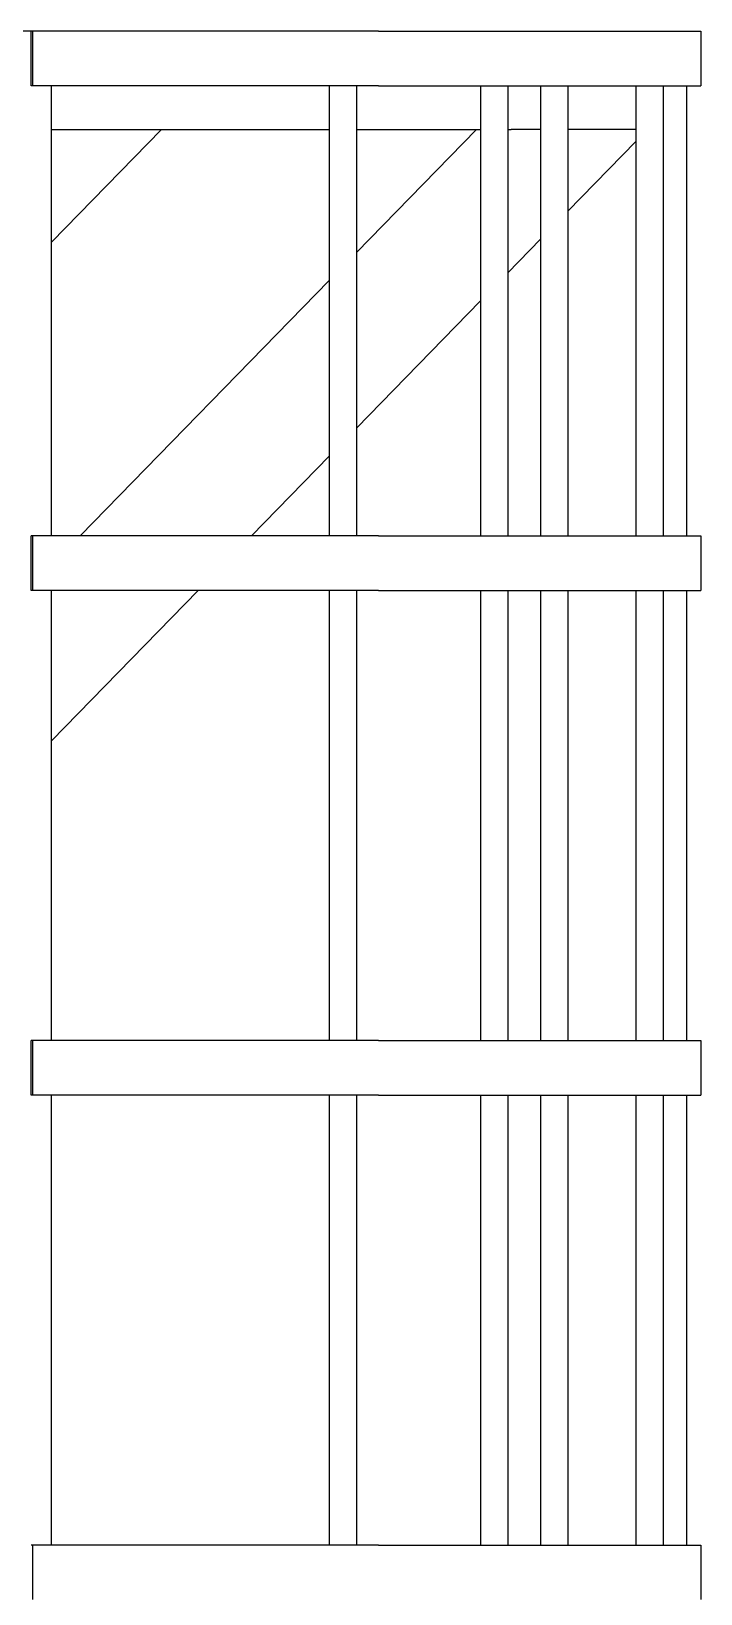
# Model space of a CAD drawing. Header units: millimetres. Extents: x -4172 to 126100, y -2 to 142133.
# Drawn here: x 113960 to 114573, y 45265 to 46698 of the extents above; entities that cross this region are included whole.
import ezdxf

# ---------------------------------------------------------------- set-up
doc = ezdxf.new("R2010")
doc.units = ezdxf.units.MM
doc.header["$LTSCALE"] = 100
doc.layers.add('Visible', color=7, linetype='Continuous', lineweight=25)

msp = doc.modelspace()

# ---------------------------------------------------------------- linework, layer by layer
at = {"layer": 'Visible'}
for p, q in [((113959.92, 46697.58), (113930.57, 46697.58)), ((113961.03, 46697.58), (113959.92, 46697.58)), ((113959.92, 46647.58), (113959.92, 46697.58)), ((113961.03, 46697.58), (113961.03, 46647.58)), ((114278.21, 46697.58), (113961.03, 46697.58)), ((114278.21, 46697.58), (114573.44, 46697.58)), ((114573.44, 46697.58), (114573.44, 46647.58)), ((113961.03, 46647.58), (113959.92, 46647.58)), ((114278.21, 46647.58), (113961.03, 46647.58)), ((113978.57, 46235.08), (113978.57, 46647.58)), ((114232.9, 46647.58), (114232.9, 46235.08)), ((114257.9, 46647.58), (114257.9, 46235.08)), ((114278.21, 46647.58), (114573.44, 46647.58)), ((114371.67, 46647.58), (114371.67, 46235.08)), ((114396.67, 46647.58), (114396.67, 46235.08)), ((114426.61, 46647.58), (114426.61, 46235.08)), ((114451.61, 46647.58), (114451.61, 46235.08)), ((114514.07, 46647.58), (114514.07, 46235.08)), ((114539.07, 46647.58), (114539.07, 46235.08)), ((114560.31, 46647.58), (114560.31, 46235.08)), ((113978.57, 46607.58), (114232.9, 46607.58)), ((113978.57, 46504.27), (114079.28, 46607.58)), ((114257.9, 46607.58), (114371.67, 46607.58)), ((114257.9, 46494.75), (114367.89, 46607.58)), ((114396.67, 46607.58), (114399.56, 46607.58)), ((114426.61, 46607.58), (114399.56, 46607.58)), ((114514.07, 46607.58), (114451.61, 46607.58)), ((114451.61, 46532.55), (114514.07, 46596.62)), ((114396.67, 46476.19), (114426.61, 46506.9)), ((114004.75, 46235.08), (114232.9, 46469.11)), ((114257.9, 46333.84), (114371.67, 46450.55)), ((114161.61, 46235.08), (114232.9, 46308.2)), ((113961.03, 46235.08), (113959.92, 46235.08)), ((113959.92, 46185.08), (113959.92, 46235.08)), ((113961.03, 46235.08), (113961.03, 46185.08)), ((114278.21, 46235.08), (113961.03, 46235.08)), ((114278.21, 46235.08), (114573.44, 46235.08)), ((114573.44, 46235.08), (114573.44, 46185.08)), ((113961.03, 46185.08), (113959.92, 46185.08)), ((114278.21, 46185.08), (113961.03, 46185.08)), ((113978.57, 45772.58), (113978.57, 46185.08)), ((113978.57, 46047.32), (114112.87, 46185.08)), ((114232.9, 46185.08), (114232.9, 45772.58)), ((114257.9, 46185.08), (114257.9, 45772.58)), ((114278.21, 46185.08), (114573.44, 46185.08)), ((114371.67, 46185.08), (114371.67, 45772.58)), ((114396.67, 46185.08), (114396.67, 45772.58)), ((114426.61, 46185.08), (114426.61, 45772.58)), ((114451.61, 46185.08), (114451.61, 45772.58)), ((114514.07, 46185.08), (114514.07, 45772.58)), ((114539.07, 46185.08), (114539.07, 45772.58)), ((114560.31, 46185.08), (114560.31, 45772.58)), ((113961.03, 45772.58), (113959.92, 45772.58)), ((113959.92, 45722.58), (113959.92, 45772.58)), ((113961.03, 45772.58), (113961.03, 45722.58)), ((114278.21, 45772.58), (113961.03, 45772.58)), ((114278.21, 45772.58), (114573.44, 45772.58)), ((114573.44, 45772.58), (114573.44, 45722.58)), ((113961.03, 45722.58), (113959.92, 45722.58)), ((114278.21, 45722.58), (113961.03, 45722.58)), ((113978.57, 45310.08), (113978.57, 45722.58)), ((114232.9, 45722.58), (114232.9, 45310.08)), ((114257.9, 45722.58), (114257.9, 45310.08)), ((114278.21, 45722.58), (114573.44, 45722.58)), ((114371.67, 45722.58), (114371.67, 45310.08)), ((114396.67, 45722.58), (114396.67, 45310.08)), ((114426.61, 45722.58), (114426.61, 45310.08)), ((114451.61, 45722.58), (114451.61, 45310.08)), ((114514.07, 45722.58), (114514.07, 45310.08)), ((114539.07, 45722.58), (114539.07, 45310.08)), ((114560.31, 45722.58), (114560.31, 45310.08)), ((113961.03, 45310.08), (113959.92, 45310.08)), ((113961.03, 45310.08), (113961.03, 45260.08)), ((114278.21, 45310.08), (113961.03, 45310.08)), ((114278.21, 45310.08), (114573.44, 45310.08)), ((114573.44, 45310.08), (114573.44, 45260.08))]:
    msp.add_line(p, q, dxfattribs=at)

doc.saveas('drawing.dxf')
